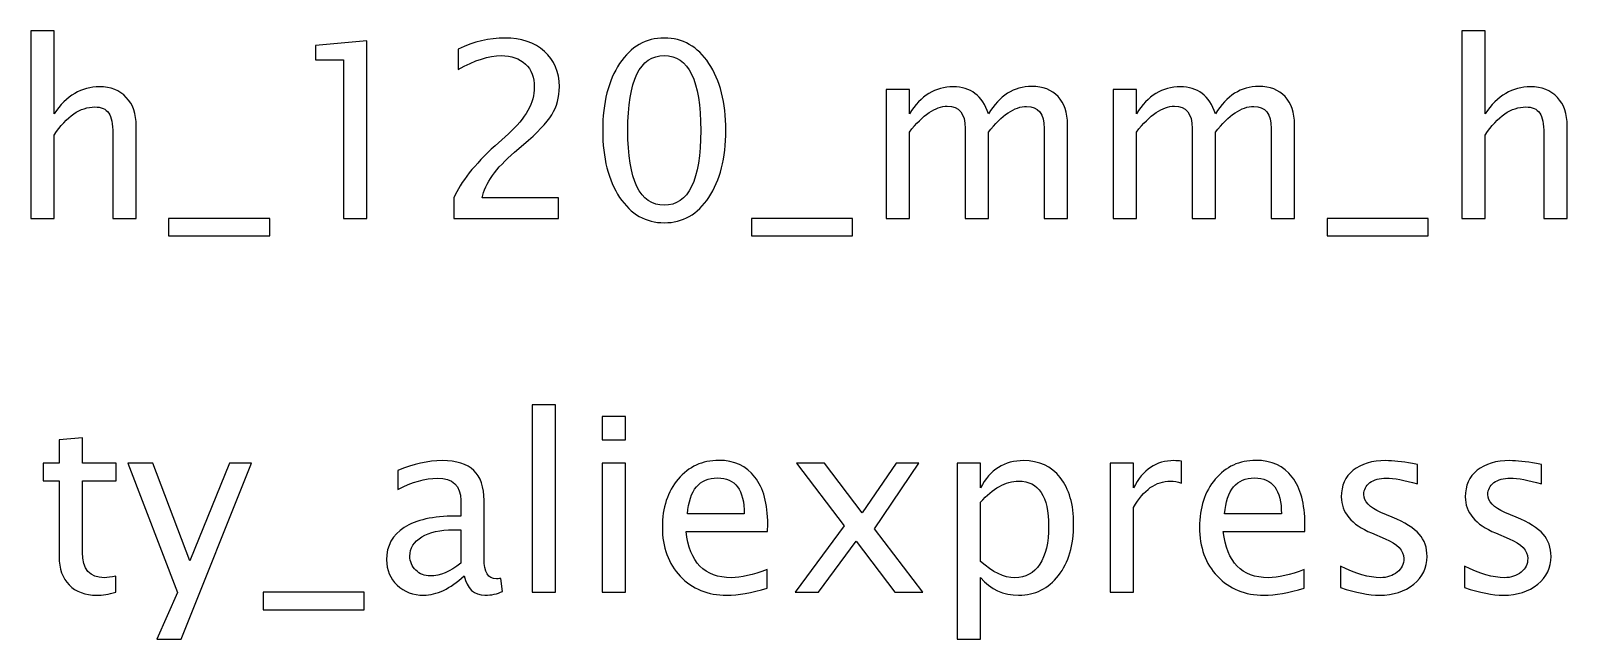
# Model space of a CAD drawing. Header units: centimetres. Extents: x -12.3 to 12.2, y -6 to 13.8.
# Drawn here: x 1.14 to 6.49, y 11.71 to 13.82 of the extents above; entities that cross this region are included whole.
import ezdxf

# ---------------------------------------------------------------- set-up
doc = ezdxf.new("R2010")
doc.units = ezdxf.units.CM
doc.header["$MEASUREMENT"] = 0
doc.layers.add('Layer 1', color=7, linetype='Continuous')

msp = doc.modelspace()

# ---------------------------------------------------------------- linework, layer by layer
at = {"layer": 'Layer 1'}
for points, knots in [([(1.13849, 13.17044), (1.13849, 13.17044), (1.13849, 13.82322), (1.13849, 13.82322), (1.13849, 13.82322), (1.13849, 13.82322), (1.21977, 13.82322), (1.21977, 13.82322), (1.21977, 13.82322), (1.21977, 13.82322), (1.21977, 13.53437), (1.21977, 13.53437), (1.21977, 13.53437), (1.26281, 13.59716), (1.31559, 13.62849), (1.37796, 13.62849), (1.37796, 13.62849), (1.41719, 13.62849), (1.44837, 13.61621), (1.47137, 13.59152), (1.47137, 13.59152), (1.49437, 13.56696), (1.50595, 13.5338), (1.50595, 13.49232), (1.50595, 13.49232), (1.50595, 13.49232), (1.50595, 13.17044), (1.50595, 13.17044), (1.50595, 13.17044), (1.50595, 13.17044), (1.42466, 13.17044), (1.42466, 13.17044), (1.42466, 13.17044), (1.42466, 13.17044), (1.42466, 13.46579), (1.42466, 13.46579), (1.42466, 13.46579), (1.42466, 13.49909), (1.41973, 13.5228), (1.40999, 13.53691), (1.40999, 13.53691), (1.40011, 13.55116), (1.38388, 13.55821), (1.36116, 13.55821), (1.36116, 13.55821), (1.31121, 13.55821), (1.26408, 13.52562), (1.21977, 13.46042), (1.21977, 13.46042), (1.21977, 13.46042), (1.21977, 13.17044), (1.21977, 13.17044), (1.21977, 13.17044), (1.21977, 13.17044), (1.13849, 13.17044), (1.13849, 13.17044)], [0, 0, 0, 0, 0.0666667, 0.0666667, 0.0666667, 0.0666667, 0.1333333, 0.1333333, 0.1333333, 0.1333333, 0.2, 0.2, 0.2, 0.2, 0.2666667, 0.2666667, 0.2666667, 0.2666667, 0.3333333, 0.3333333, 0.3333333, 0.3333333, 0.4, 0.4, 0.4, 0.4, 0.4666667, 0.4666667, 0.4666667, 0.4666667, 0.5333333, 0.5333333, 0.5333333, 0.5333333, 0.6, 0.6, 0.6, 0.6, 0.6666667, 0.6666667, 0.6666667, 0.6666667, 0.7333333, 0.7333333, 0.7333333, 0.7333333, 0.8, 0.8, 0.8, 0.8, 0.8666667, 0.8666667, 0.8666667, 0.8666667, 1, 1, 1, 1]), ([(6.12117, 13.17044), (6.12117, 13.17044), (6.12117, 13.82322), (6.12117, 13.82322), (6.12117, 13.82322), (6.12117, 13.82322), (6.20245, 13.82322), (6.20245, 13.82322), (6.20245, 13.82322), (6.20245, 13.82322), (6.20245, 13.53437), (6.20245, 13.53437), (6.20245, 13.53437), (6.24549, 13.59716), (6.29827, 13.62849), (6.36064, 13.62849), (6.36064, 13.62849), (6.39987, 13.62849), (6.43105, 13.61621), (6.45405, 13.59152), (6.45405, 13.59152), (6.47705, 13.56696), (6.48863, 13.5338), (6.48863, 13.49232), (6.48863, 13.49232), (6.48863, 13.49232), (6.48863, 13.17044), (6.48863, 13.17044), (6.48863, 13.17044), (6.48863, 13.17044), (6.40734, 13.17044), (6.40734, 13.17044), (6.40734, 13.17044), (6.40734, 13.17044), (6.40734, 13.46579), (6.40734, 13.46579), (6.40734, 13.46579), (6.40734, 13.49909), (6.40241, 13.5228), (6.39267, 13.53691), (6.39267, 13.53691), (6.38279, 13.55116), (6.36656, 13.55821), (6.34384, 13.55821), (6.34384, 13.55821), (6.29389, 13.55821), (6.24676, 13.52562), (6.20245, 13.46042), (6.20245, 13.46042), (6.20245, 13.46042), (6.20245, 13.17044), (6.20245, 13.17044), (6.20245, 13.17044), (6.20245, 13.17044), (6.12117, 13.17044), (6.12117, 13.17044)], [0, 0, 0, 0, 0.0666667, 0.0666667, 0.0666667, 0.0666667, 0.1333333, 0.1333333, 0.1333333, 0.1333333, 0.2, 0.2, 0.2, 0.2, 0.2666667, 0.2666667, 0.2666667, 0.2666667, 0.3333333, 0.3333333, 0.3333333, 0.3333333, 0.4, 0.4, 0.4, 0.4, 0.4666667, 0.4666667, 0.4666667, 0.4666667, 0.5333333, 0.5333333, 0.5333333, 0.5333333, 0.6, 0.6, 0.6, 0.6, 0.6666667, 0.6666667, 0.6666667, 0.6666667, 0.7333333, 0.7333333, 0.7333333, 0.7333333, 0.8, 0.8, 0.8, 0.8, 0.8666667, 0.8666667, 0.8666667, 0.8666667, 1, 1, 1, 1]), ([(2.22788, 13.17044), (2.22788, 13.17044), (2.22788, 13.72162), (2.22788, 13.72162), (2.22788, 13.72162), (2.22788, 13.72162), (2.13051, 13.72162), (2.13051, 13.72162), (2.13051, 13.72162), (2.13051, 13.72162), (2.13051, 13.77242), (2.13051, 13.77242), (2.13051, 13.77242), (2.13051, 13.77242), (2.30916, 13.78766), (2.30916, 13.78766), (2.30916, 13.78766), (2.30916, 13.78766), (2.30916, 13.17044), (2.30916, 13.17044), (2.30916, 13.17044), (2.30916, 13.17044), (2.22788, 13.17044), (2.22788, 13.17044)], [0, 0, 0, 0, 0.1428571, 0.1428571, 0.1428571, 0.1428571, 0.2857143, 0.2857143, 0.2857143, 0.2857143, 0.4285714, 0.4285714, 0.4285714, 0.4285714, 0.5714286, 0.5714286, 0.5714286, 0.5714286, 0.7142857, 0.7142857, 0.7142857, 0.7142857, 1, 1, 1, 1]), ([(2.6117, 13.17044), (2.6117, 13.17044), (2.6117, 13.24156), (2.6117, 13.24156), (2.6117, 13.24156), (2.63541, 13.29702), (2.68325, 13.35755), (2.75536, 13.42289), (2.75536, 13.42289), (2.75536, 13.42289), (2.80192, 13.46466), (2.80192, 13.46466), (2.80192, 13.46466), (2.86189, 13.51913), (2.89195, 13.57303), (2.89195, 13.62665), (2.89195, 13.62665), (2.89195, 13.66094), (2.88165, 13.68776), (2.86119, 13.70737), (2.86119, 13.70737), (2.84073, 13.72698), (2.81236, 13.73686), (2.77638, 13.73686), (2.77638, 13.73686), (2.73433, 13.73686), (2.68452, 13.72078), (2.62694, 13.6886), (2.62694, 13.6886), (2.62694, 13.6886), (2.62694, 13.75972), (2.62694, 13.75972), (2.62694, 13.75972), (2.68127, 13.78512), (2.73532, 13.79782), (2.78922, 13.79782), (2.78922, 13.79782), (2.84651, 13.79782), (2.89252, 13.78244), (2.92723, 13.75154), (2.92723, 13.75154), (2.9618, 13.72063), (2.97916, 13.67971), (2.97916, 13.62863), (2.97916, 13.62863), (2.97916, 13.59194), (2.97041, 13.55934), (2.95291, 13.53098), (2.95291, 13.53098), (2.93527, 13.50248), (2.90268, 13.46804), (2.85484, 13.4274), (2.85484, 13.4274), (2.85484, 13.4274), (2.82337, 13.40059), (2.82337, 13.40059), (2.82337, 13.40059), (2.7579, 13.34514), (2.72008, 13.29208), (2.70992, 13.24156), (2.70992, 13.24156), (2.70992, 13.24156), (2.97662, 13.24156), (2.97662, 13.24156), (2.97662, 13.24156), (2.97662, 13.24156), (2.97662, 13.17044), (2.97662, 13.17044), (2.97662, 13.17044), (2.97662, 13.17044), (2.6117, 13.17044), (2.6117, 13.17044)], [0, 0, 0, 0, 0.0526316, 0.0526316, 0.0526316, 0.0526316, 0.1052632, 0.1052632, 0.1052632, 0.1052632, 0.1578947, 0.1578947, 0.1578947, 0.1578947, 0.2105263, 0.2105263, 0.2105263, 0.2105263, 0.2631579, 0.2631579, 0.2631579, 0.2631579, 0.3157895, 0.3157895, 0.3157895, 0.3157895, 0.3684211, 0.3684211, 0.3684211, 0.3684211, 0.4210526, 0.4210526, 0.4210526, 0.4210526, 0.4736842, 0.4736842, 0.4736842, 0.4736842, 0.5263158, 0.5263158, 0.5263158, 0.5263158, 0.5789474, 0.5789474, 0.5789474, 0.5789474, 0.6315789, 0.6315789, 0.6315789, 0.6315789, 0.6842105, 0.6842105, 0.6842105, 0.6842105, 0.7368421, 0.7368421, 0.7368421, 0.7368421, 0.7894737, 0.7894737, 0.7894737, 0.7894737, 0.8421053, 0.8421053, 0.8421053, 0.8421053, 0.8947368, 0.8947368, 0.8947368, 0.8947368, 1, 1, 1, 1]), ([(3.34436, 13.1552), (3.28015, 13.1552), (3.22836, 13.18469), (3.18913, 13.24354), (3.18913, 13.24354), (3.14976, 13.30238), (3.13015, 13.37999), (3.13015, 13.47651), (3.13015, 13.47651), (3.13015, 13.57303), (3.14976, 13.65064), (3.18913, 13.70949), (3.18913, 13.70949), (3.22836, 13.76833), (3.28015, 13.79782), (3.34436, 13.79782), (3.34436, 13.79782), (3.40885, 13.79782), (3.46063, 13.76847), (3.49986, 13.70977), (3.49986, 13.70977), (3.53895, 13.65107), (3.55857, 13.57331), (3.55857, 13.47651), (3.55857, 13.47651), (3.55857, 13.37999), (3.53895, 13.30238), (3.49986, 13.24354), (3.49986, 13.24354), (3.46063, 13.18469), (3.40885, 13.1552), (3.34436, 13.1552)], [0, 0, 0, 0, 0.1111111, 0.1111111, 0.1111111, 0.1111111, 0.2222222, 0.2222222, 0.2222222, 0.2222222, 0.3333333, 0.3333333, 0.3333333, 0.3333333, 0.4444444, 0.4444444, 0.4444444, 0.4444444, 0.5555556, 0.5555556, 0.5555556, 0.5555556, 0.6666667, 0.6666667, 0.6666667, 0.6666667, 0.7777778, 0.7777778, 0.7777778, 0.7777778, 1, 1, 1, 1]), ([(3.34422, 13.21616), (3.42902, 13.21616), (3.47136, 13.30294), (3.47136, 13.47651), (3.47136, 13.47651), (3.47136, 13.65008), (3.42902, 13.73686), (3.34422, 13.73686), (3.34422, 13.73686), (3.25969, 13.73686), (3.21736, 13.65008), (3.21736, 13.47651), (3.21736, 13.47651), (3.21736, 13.30294), (3.25969, 13.21616), (3.34422, 13.21616)], [0, 0, 0, 0, 0.2, 0.2, 0.2, 0.2, 0.4, 0.4, 0.4, 0.4, 0.6, 0.6, 0.6, 0.6, 1, 1, 1, 1]), ([(4.11681, 13.17044), (4.11681, 13.17044), (4.11681, 13.61918), (4.11681, 13.61918), (4.11681, 13.61918), (4.11681, 13.61918), (4.19809, 13.61918), (4.19809, 13.61918), (4.19809, 13.61918), (4.19809, 13.61918), (4.19809, 13.53437), (4.19809, 13.53437), (4.19809, 13.53437), (4.23774, 13.59716), (4.28854, 13.62849), (4.35077, 13.62849), (4.35077, 13.62849), (4.41075, 13.62849), (4.45153, 13.59716), (4.47326, 13.53437), (4.47326, 13.53437), (4.51178, 13.59773), (4.56202, 13.62934), (4.62368, 13.62934), (4.62368, 13.62934), (4.66305, 13.62934), (4.69367, 13.61776), (4.71555, 13.59448), (4.71555, 13.59448), (4.73742, 13.5712), (4.74843, 13.5386), (4.74843, 13.49669), (4.74843, 13.49669), (4.74843, 13.49669), (4.74843, 13.17044), (4.74843, 13.17044), (4.74843, 13.17044), (4.74843, 13.17044), (4.66715, 13.17044), (4.66715, 13.17044), (4.66715, 13.17044), (4.66715, 13.17044), (4.66715, 13.48328), (4.66715, 13.48328), (4.66715, 13.48328), (4.66715, 13.53437), (4.64683, 13.55991), (4.60619, 13.55991), (4.60619, 13.55991), (4.56399, 13.55991), (4.51968, 13.53013), (4.47326, 13.47044), (4.47326, 13.47044), (4.47326, 13.47044), (4.47326, 13.17044), (4.47326, 13.17044), (4.47326, 13.17044), (4.47326, 13.17044), (4.39198, 13.17044), (4.39198, 13.17044), (4.39198, 13.17044), (4.39198, 13.17044), (4.39198, 13.48357), (4.39198, 13.48357), (4.39198, 13.48357), (4.39198, 13.53507), (4.37138, 13.56075), (4.33003, 13.56075), (4.33003, 13.56075), (4.28897, 13.56075), (4.24494, 13.53084), (4.19809, 13.47087), (4.19809, 13.47087), (4.19809, 13.47087), (4.19809, 13.17044), (4.19809, 13.17044), (4.19809, 13.17044), (4.19809, 13.17044), (4.11681, 13.17044), (4.11681, 13.17044)], [0, 0, 0, 0, 0.047619, 0.047619, 0.047619, 0.047619, 0.0952381, 0.0952381, 0.0952381, 0.0952381, 0.1428571, 0.1428571, 0.1428571, 0.1428571, 0.1904762, 0.1904762, 0.1904762, 0.1904762, 0.2380952, 0.2380952, 0.2380952, 0.2380952, 0.2857143, 0.2857143, 0.2857143, 0.2857143, 0.3333333, 0.3333333, 0.3333333, 0.3333333, 0.3809524, 0.3809524, 0.3809524, 0.3809524, 0.4285714, 0.4285714, 0.4285714, 0.4285714, 0.4761905, 0.4761905, 0.4761905, 0.4761905, 0.5238095, 0.5238095, 0.5238095, 0.5238095, 0.5714286, 0.5714286, 0.5714286, 0.5714286, 0.6190476, 0.6190476, 0.6190476, 0.6190476, 0.6666667, 0.6666667, 0.6666667, 0.6666667, 0.7142857, 0.7142857, 0.7142857, 0.7142857, 0.7619048, 0.7619048, 0.7619048, 0.7619048, 0.8095238, 0.8095238, 0.8095238, 0.8095238, 0.8571429, 0.8571429, 0.8571429, 0.8571429, 0.9047619, 0.9047619, 0.9047619, 0.9047619, 1, 1, 1, 1]), ([(4.90732, 13.17044), (4.90732, 13.17044), (4.90732, 13.61918), (4.90732, 13.61918), (4.90732, 13.61918), (4.90732, 13.61918), (4.9886, 13.61918), (4.9886, 13.61918), (4.9886, 13.61918), (4.9886, 13.61918), (4.9886, 13.53437), (4.9886, 13.53437), (4.9886, 13.53437), (5.02825, 13.59716), (5.07905, 13.62849), (5.14128, 13.62849), (5.14128, 13.62849), (5.20126, 13.62849), (5.24204, 13.59716), (5.26377, 13.53437), (5.26377, 13.53437), (5.30229, 13.59773), (5.35253, 13.62934), (5.41419, 13.62934), (5.41419, 13.62934), (5.45356, 13.62934), (5.48418, 13.61776), (5.50606, 13.59448), (5.50606, 13.59448), (5.52793, 13.5712), (5.53894, 13.5386), (5.53894, 13.49669), (5.53894, 13.49669), (5.53894, 13.49669), (5.53894, 13.17044), (5.53894, 13.17044), (5.53894, 13.17044), (5.53894, 13.17044), (5.45766, 13.17044), (5.45766, 13.17044), (5.45766, 13.17044), (5.45766, 13.17044), (5.45766, 13.48328), (5.45766, 13.48328), (5.45766, 13.48328), (5.45766, 13.53437), (5.43734, 13.55991), (5.3967, 13.55991), (5.3967, 13.55991), (5.3545, 13.55991), (5.31019, 13.53013), (5.26377, 13.47044), (5.26377, 13.47044), (5.26377, 13.47044), (5.26377, 13.17044), (5.26377, 13.17044), (5.26377, 13.17044), (5.26377, 13.17044), (5.18249, 13.17044), (5.18249, 13.17044), (5.18249, 13.17044), (5.18249, 13.17044), (5.18249, 13.48357), (5.18249, 13.48357), (5.18249, 13.48357), (5.18249, 13.53507), (5.16189, 13.56075), (5.12054, 13.56075), (5.12054, 13.56075), (5.07948, 13.56075), (5.03545, 13.53084), (4.9886, 13.47087), (4.9886, 13.47087), (4.9886, 13.47087), (4.9886, 13.17044), (4.9886, 13.17044), (4.9886, 13.17044), (4.9886, 13.17044), (4.90732, 13.17044), (4.90732, 13.17044)], [0, 0, 0, 0, 0.047619, 0.047619, 0.047619, 0.047619, 0.0952381, 0.0952381, 0.0952381, 0.0952381, 0.1428571, 0.1428571, 0.1428571, 0.1428571, 0.1904762, 0.1904762, 0.1904762, 0.1904762, 0.2380952, 0.2380952, 0.2380952, 0.2380952, 0.2857143, 0.2857143, 0.2857143, 0.2857143, 0.3333333, 0.3333333, 0.3333333, 0.3333333, 0.3809524, 0.3809524, 0.3809524, 0.3809524, 0.4285714, 0.4285714, 0.4285714, 0.4285714, 0.4761905, 0.4761905, 0.4761905, 0.4761905, 0.5238095, 0.5238095, 0.5238095, 0.5238095, 0.5714286, 0.5714286, 0.5714286, 0.5714286, 0.6190476, 0.6190476, 0.6190476, 0.6190476, 0.6666667, 0.6666667, 0.6666667, 0.6666667, 0.7142857, 0.7142857, 0.7142857, 0.7142857, 0.7619048, 0.7619048, 0.7619048, 0.7619048, 0.8095238, 0.8095238, 0.8095238, 0.8095238, 0.8571429, 0.8571429, 0.8571429, 0.8571429, 0.9047619, 0.9047619, 0.9047619, 0.9047619, 1, 1, 1, 1]), ([(1.61827, 13.10948), (1.61827, 13.10948), (1.61827, 13.17044), (1.61827, 13.17044), (1.61827, 13.17044), (1.61827, 13.17044), (1.97048, 13.17044), (1.97048, 13.17044), (1.97048, 13.17044), (1.97048, 13.17044), (1.97048, 13.10948), (1.97048, 13.10948), (1.97048, 13.10948), (1.97048, 13.10948), (1.61827, 13.10948), (1.61827, 13.10948)], [0, 0, 0, 0, 0.2, 0.2, 0.2, 0.2, 0.4, 0.4, 0.4, 0.4, 0.6, 0.6, 0.6, 0.6, 1, 1, 1, 1]), ([(3.64775, 13.10948), (3.64775, 13.10948), (3.64775, 13.17044), (3.64775, 13.17044), (3.64775, 13.17044), (3.64775, 13.17044), (3.99996, 13.17044), (3.99996, 13.17044), (3.99996, 13.17044), (3.99996, 13.17044), (3.99996, 13.10948), (3.99996, 13.10948), (3.99996, 13.10948), (3.99996, 13.10948), (3.64775, 13.10948), (3.64775, 13.10948)], [0, 0, 0, 0, 0.2, 0.2, 0.2, 0.2, 0.4, 0.4, 0.4, 0.4, 0.6, 0.6, 0.6, 0.6, 1, 1, 1, 1]), ([(5.65211, 13.10948), (5.65211, 13.10948), (5.65211, 13.17044), (5.65211, 13.17044), (5.65211, 13.17044), (5.65211, 13.17044), (6.00432, 13.17044), (6.00432, 13.17044), (6.00432, 13.17044), (6.00432, 13.17044), (6.00432, 13.10948), (6.00432, 13.10948), (6.00432, 13.10948), (6.00432, 13.10948), (5.65211, 13.10948), (5.65211, 13.10948)], [0, 0, 0, 0, 0.2, 0.2, 0.2, 0.2, 0.4, 0.4, 0.4, 0.4, 0.6, 0.6, 0.6, 0.6, 1, 1, 1, 1]), ([(2.8839, 11.8694), (2.8839, 11.8694), (2.8839, 12.52218), (2.8839, 12.52218), (2.8839, 12.52218), (2.8839, 12.52218), (2.96518, 12.52218), (2.96518, 12.52218), (2.96518, 12.52218), (2.96518, 12.52218), (2.96518, 11.8694), (2.96518, 11.8694), (2.96518, 11.8694), (2.96518, 11.8694), (2.8839, 11.8694), (2.8839, 11.8694)], [0, 0, 0, 0, 0.2, 0.2, 0.2, 0.2, 0.4, 0.4, 0.4, 0.4, 0.6, 0.6, 0.6, 0.6, 1, 1, 1, 1]), ([(3.12859, 12.40026), (3.12859, 12.40026), (3.12859, 12.48154), (3.12859, 12.48154), (3.12859, 12.48154), (3.12859, 12.48154), (3.20987, 12.48154), (3.20987, 12.48154), (3.20987, 12.48154), (3.20987, 12.48154), (3.20987, 12.40026), (3.20987, 12.40026), (3.20987, 12.40026), (3.20987, 12.40026), (3.12859, 12.40026), (3.12859, 12.40026)], [0, 0, 0, 0, 0.2, 0.2, 0.2, 0.2, 0.4, 0.4, 0.4, 0.4, 0.6, 0.6, 0.6, 0.6, 1, 1, 1, 1]), ([(1.43468, 11.86954), (1.40956, 11.86263), (1.38769, 11.85924), (1.36921, 11.85924), (1.36921, 11.85924), (1.32772, 11.85924), (1.2954, 11.87109), (1.27226, 11.8948), (1.27226, 11.8948), (1.24898, 11.91851), (1.23741, 11.95139), (1.23741, 11.99358), (1.23741, 11.99358), (1.23741, 11.99358), (1.23741, 12.25717), (1.23741, 12.25717), (1.23741, 12.25717), (1.23741, 12.25717), (1.18124, 12.25717), (1.18124, 12.25717), (1.18124, 12.25717), (1.18124, 12.25717), (1.18124, 12.31814), (1.18124, 12.31814), (1.18124, 12.31814), (1.18124, 12.31814), (1.23741, 12.31814), (1.23741, 12.31814), (1.23741, 12.31814), (1.23741, 12.31814), (1.23741, 12.39927), (1.23741, 12.39927), (1.23741, 12.39927), (1.23741, 12.39927), (1.31869, 12.40704), (1.31869, 12.40704), (1.31869, 12.40704), (1.31869, 12.40704), (1.31869, 12.31814), (1.31869, 12.31814), (1.31869, 12.31814), (1.31869, 12.31814), (1.43637, 12.31814), (1.43637, 12.31814), (1.43637, 12.31814), (1.43637, 12.31814), (1.43637, 12.25717), (1.43637, 12.25717), (1.43637, 12.25717), (1.43637, 12.25717), (1.31869, 12.25717), (1.31869, 12.25717), (1.31869, 12.25717), (1.31869, 12.25717), (1.31869, 12.00825), (1.31869, 12.00825), (1.31869, 12.00825), (1.31869, 11.94955), (1.34423, 11.9202), (1.39517, 11.9202), (1.39517, 11.9202), (1.40604, 11.9202), (1.41916, 11.92203), (1.43468, 11.92556), (1.43468, 11.92556), (1.43468, 11.92556), (1.43468, 11.86954), (1.43468, 11.86954)], [0, 0, 0, 0, 0.0555556, 0.0555556, 0.0555556, 0.0555556, 0.1111111, 0.1111111, 0.1111111, 0.1111111, 0.1666667, 0.1666667, 0.1666667, 0.1666667, 0.2222222, 0.2222222, 0.2222222, 0.2222222, 0.2777778, 0.2777778, 0.2777778, 0.2777778, 0.3333333, 0.3333333, 0.3333333, 0.3333333, 0.3888889, 0.3888889, 0.3888889, 0.3888889, 0.4444444, 0.4444444, 0.4444444, 0.4444444, 0.5, 0.5, 0.5, 0.5, 0.5555556, 0.5555556, 0.5555556, 0.5555556, 0.6111111, 0.6111111, 0.6111111, 0.6111111, 0.6666667, 0.6666667, 0.6666667, 0.6666667, 0.7222222, 0.7222222, 0.7222222, 0.7222222, 0.7777778, 0.7777778, 0.7777778, 0.7777778, 0.8333333, 0.8333333, 0.8333333, 0.8333333, 0.8888889, 0.8888889, 0.8888889, 0.8888889, 1, 1, 1, 1]), ([(1.5772, 11.70599), (1.5772, 11.70599), (1.65001, 11.86884), (1.65001, 11.86884), (1.65001, 11.86884), (1.65001, 11.86884), (1.47616, 12.31814), (1.47616, 12.31814), (1.47616, 12.31814), (1.47616, 12.31814), (1.56337, 12.31814), (1.56337, 12.31814), (1.56337, 12.31814), (1.56337, 12.31814), (1.69263, 11.97834), (1.69263, 11.97834), (1.69263, 11.97834), (1.69263, 11.97834), (1.83049, 12.31814), (1.83049, 12.31814), (1.83049, 12.31814), (1.83049, 12.31814), (1.90712, 12.31814), (1.90712, 12.31814), (1.90712, 12.31814), (1.90712, 12.31814), (1.66187, 11.70599), (1.66187, 11.70599), (1.66187, 11.70599), (1.66187, 11.70599), (1.5772, 11.70599), (1.5772, 11.70599)], [0, 0, 0, 0, 0.1111111, 0.1111111, 0.1111111, 0.1111111, 0.2222222, 0.2222222, 0.2222222, 0.2222222, 0.3333333, 0.3333333, 0.3333333, 0.3333333, 0.4444444, 0.4444444, 0.4444444, 0.4444444, 0.5555556, 0.5555556, 0.5555556, 0.5555556, 0.6666667, 0.6666667, 0.6666667, 0.6666667, 0.7777778, 0.7777778, 0.7777778, 0.7777778, 1, 1, 1, 1]), ([(2.64768, 11.92655), (2.59886, 11.88168), (2.55187, 11.85924), (2.50671, 11.85924), (2.50671, 11.85924), (2.4696, 11.85924), (2.4387, 11.87081), (2.41428, 11.89409), (2.41428, 11.89409), (2.38973, 11.91738), (2.37745, 11.94673), (2.37745, 11.98215), (2.37745, 11.98215), (2.37745, 12.03111), (2.39806, 12.06879), (2.43926, 12.09504), (2.43926, 12.09504), (2.48047, 12.12128), (2.53959, 12.13441), (2.61664, 12.13441), (2.61664, 12.13441), (2.61664, 12.13441), (2.63569, 12.13441), (2.63569, 12.13441), (2.63569, 12.13441), (2.63569, 12.13441), (2.63569, 12.18845), (2.63569, 12.18845), (2.63569, 12.18845), (2.63569, 12.24052), (2.60859, 12.26649), (2.55427, 12.26649), (2.55427, 12.26649), (2.51222, 12.26649), (2.46621, 12.25322), (2.4164, 12.22669), (2.4164, 12.22669), (2.4164, 12.22669), (2.4164, 12.29358), (2.4164, 12.29358), (2.4164, 12.29358), (2.47115, 12.31616), (2.5228, 12.32745), (2.5712, 12.32745), (2.5712, 12.32745), (2.62101, 12.32745), (2.65784, 12.31616), (2.68141, 12.29344), (2.68141, 12.29344), (2.70511, 12.27072), (2.71697, 12.23573), (2.71697, 12.18845), (2.71697, 12.18845), (2.71697, 12.18845), (2.71697, 11.98568), (2.71697, 11.98568), (2.71697, 11.98568), (2.71697, 11.93925), (2.73122, 11.91597), (2.75987, 11.91597), (2.75987, 11.91597), (2.76339, 11.91597), (2.76862, 11.91653), (2.77553, 11.91766), (2.77553, 11.91766), (2.77553, 11.91766), (2.78132, 11.8725), (2.78132, 11.8725), (2.78132, 11.8725), (2.76283, 11.86361), (2.74251, 11.85924), (2.72021, 11.85924), (2.72021, 11.85924), (2.68225, 11.85924), (2.65812, 11.88168), (2.64768, 11.92655)], [0, 0, 0, 0, 0.05, 0.05, 0.05, 0.05, 0.1, 0.1, 0.1, 0.1, 0.15, 0.15, 0.15, 0.15, 0.2, 0.2, 0.2, 0.2, 0.25, 0.25, 0.25, 0.25, 0.3, 0.3, 0.3, 0.3, 0.35, 0.35, 0.35, 0.35, 0.4, 0.4, 0.4, 0.4, 0.45, 0.45, 0.45, 0.45, 0.5, 0.5, 0.5, 0.5, 0.55, 0.55, 0.55, 0.55, 0.6, 0.6, 0.6, 0.6, 0.65, 0.65, 0.65, 0.65, 0.7, 0.7, 0.7, 0.7, 0.75, 0.75, 0.75, 0.75, 0.8, 0.8, 0.8, 0.8, 0.85, 0.85, 0.85, 0.85, 0.9, 0.9, 0.9, 0.9, 1, 1, 1, 1]), ([(3.12859, 11.8694), (3.12859, 11.8694), (3.12859, 12.31814), (3.12859, 12.31814), (3.12859, 12.31814), (3.12859, 12.31814), (3.20987, 12.31814), (3.20987, 12.31814), (3.20987, 12.31814), (3.20987, 12.31814), (3.20987, 11.8694), (3.20987, 11.8694), (3.20987, 11.8694), (3.20987, 11.8694), (3.12859, 11.8694), (3.12859, 11.8694)], [0, 0, 0, 0, 0.2, 0.2, 0.2, 0.2, 0.4, 0.4, 0.4, 0.4, 0.6, 0.6, 0.6, 0.6, 1, 1, 1, 1]), ([(3.70263, 11.88379), (3.64802, 11.86742), (3.60132, 11.85924), (3.56237, 11.85924), (3.56237, 11.85924), (3.49591, 11.85924), (3.44186, 11.88125), (3.40023, 11.92514), (3.40023, 11.92514), (3.3586, 11.96902), (3.33772, 12.02589), (3.33772, 12.09588), (3.33772, 12.09588), (3.33772, 12.16376), (3.35606, 12.2195), (3.39289, 12.2631), (3.39289, 12.2631), (3.42972, 12.30656), (3.47686, 12.3283), (3.53429, 12.3283), (3.53429, 12.3283), (3.58862, 12.3283), (3.63067, 12.30896), (3.6603, 12.2703), (3.6603, 12.2703), (3.68993, 12.23163), (3.70475, 12.17688), (3.70475, 12.1059), (3.70475, 12.1059), (3.70475, 12.1059), (3.70433, 12.08107), (3.70433, 12.08107), (3.70433, 12.08107), (3.70433, 12.08107), (3.42069, 12.08107), (3.42069, 12.08107), (3.42069, 12.08107), (3.43255, 11.97382), (3.4849, 11.9202), (3.57761, 11.9202), (3.57761, 11.9202), (3.61162, 11.9202), (3.65325, 11.9298), (3.70263, 11.94899), (3.70263, 11.94899), (3.70263, 11.94899), (3.70263, 11.88379), (3.70263, 11.88379)], [0, 0, 0, 0, 0.0769231, 0.0769231, 0.0769231, 0.0769231, 0.1538462, 0.1538462, 0.1538462, 0.1538462, 0.2307692, 0.2307692, 0.2307692, 0.2307692, 0.3076923, 0.3076923, 0.3076923, 0.3076923, 0.3846154, 0.3846154, 0.3846154, 0.3846154, 0.4615385, 0.4615385, 0.4615385, 0.4615385, 0.5384615, 0.5384615, 0.5384615, 0.5384615, 0.6153846, 0.6153846, 0.6153846, 0.6153846, 0.6923077, 0.6923077, 0.6923077, 0.6923077, 0.7692308, 0.7692308, 0.7692308, 0.7692308, 0.8461538, 0.8461538, 0.8461538, 0.8461538, 1, 1, 1, 1]), ([(3.80015, 11.8694), (3.80015, 11.8694), (3.97103, 12.10096), (3.97103, 12.10096), (3.97103, 12.10096), (3.97103, 12.10096), (3.80523, 12.31814), (3.80523, 12.31814), (3.80523, 12.31814), (3.80523, 12.31814), (3.90217, 12.31814), (3.90217, 12.31814), (3.90217, 12.31814), (3.90217, 12.31814), (4.03312, 12.14527), (4.03312, 12.14527), (4.03312, 12.14527), (4.03312, 12.14527), (4.15166, 12.31814), (4.15166, 12.31814), (4.15166, 12.31814), (4.15166, 12.31814), (4.2311, 12.31814), (4.2311, 12.31814), (4.2311, 12.31814), (4.2311, 12.31814), (4.07588, 12.09052), (4.07588, 12.09052), (4.07588, 12.09052), (4.07588, 12.09052), (4.24465, 11.8694), (4.24465, 11.8694), (4.24465, 11.8694), (4.24465, 11.8694), (4.1477, 11.8694), (4.1477, 11.8694), (4.1477, 11.8694), (4.1477, 11.8694), (4.01252, 12.0472), (4.01252, 12.0472), (4.01252, 12.0472), (4.01252, 12.0472), (3.88171, 11.8694), (3.88171, 11.8694), (3.88171, 11.8694), (3.88171, 11.8694), (3.80015, 11.8694), (3.80015, 11.8694)], [0, 0, 0, 0, 0.0769231, 0.0769231, 0.0769231, 0.0769231, 0.1538462, 0.1538462, 0.1538462, 0.1538462, 0.2307692, 0.2307692, 0.2307692, 0.2307692, 0.3076923, 0.3076923, 0.3076923, 0.3076923, 0.3846154, 0.3846154, 0.3846154, 0.3846154, 0.4615385, 0.4615385, 0.4615385, 0.4615385, 0.5384615, 0.5384615, 0.5384615, 0.5384615, 0.6153846, 0.6153846, 0.6153846, 0.6153846, 0.6923077, 0.6923077, 0.6923077, 0.6923077, 0.7692308, 0.7692308, 0.7692308, 0.7692308, 0.8461538, 0.8461538, 0.8461538, 0.8461538, 1, 1, 1, 1]), ([(4.36431, 11.70599), (4.36431, 11.70599), (4.36431, 12.31814), (4.36431, 12.31814), (4.36431, 12.31814), (4.36431, 12.31814), (4.44559, 12.31814), (4.44559, 12.31814), (4.44559, 12.31814), (4.44559, 12.31814), (4.44559, 12.23333), (4.44559, 12.23333), (4.44559, 12.23333), (4.47889, 12.29612), (4.52899, 12.32745), (4.59573, 12.32745), (4.59573, 12.32745), (4.64978, 12.32745), (4.69225, 12.30783), (4.7233, 12.26846), (4.7233, 12.26846), (4.75434, 12.22909), (4.76987, 12.17533), (4.76987, 12.10717), (4.76987, 12.10717), (4.76987, 12.03295), (4.75223, 11.97298), (4.71709, 11.92754), (4.71709, 11.92754), (4.68195, 11.88196), (4.63567, 11.85924), (4.57838, 11.85924), (4.57838, 11.85924), (4.52518, 11.85924), (4.48087, 11.87956), (4.44559, 11.92034), (4.44559, 11.92034), (4.44559, 11.92034), (4.44559, 11.70599), (4.44559, 11.70599), (4.44559, 11.70599), (4.44559, 11.70599), (4.36431, 11.70599), (4.36431, 11.70599)], [0, 0, 0, 0, 0.0833333, 0.0833333, 0.0833333, 0.0833333, 0.1666667, 0.1666667, 0.1666667, 0.1666667, 0.25, 0.25, 0.25, 0.25, 0.3333333, 0.3333333, 0.3333333, 0.3333333, 0.4166667, 0.4166667, 0.4166667, 0.4166667, 0.5, 0.5, 0.5, 0.5, 0.5833333, 0.5833333, 0.5833333, 0.5833333, 0.6666667, 0.6666667, 0.6666667, 0.6666667, 0.75, 0.75, 0.75, 0.75, 0.8333333, 0.8333333, 0.8333333, 0.8333333, 1, 1, 1, 1]), ([(4.89715, 11.8694), (4.89715, 11.8694), (4.89715, 12.31814), (4.89715, 12.31814), (4.89715, 12.31814), (4.89715, 12.31814), (4.97843, 12.31814), (4.97843, 12.31814), (4.97843, 12.31814), (4.97843, 12.31814), (4.97843, 12.23333), (4.97843, 12.23333), (4.97843, 12.23333), (5.01075, 12.29612), (5.05759, 12.32745), (5.11912, 12.32745), (5.11912, 12.32745), (5.12744, 12.32745), (5.13619, 12.32674), (5.14522, 12.32533), (5.14522, 12.32533), (5.14522, 12.32533), (5.14522, 12.24927), (5.14522, 12.24927), (5.14522, 12.24927), (5.13111, 12.25393), (5.1187, 12.25633), (5.10797, 12.25633), (5.10797, 12.25633), (5.05632, 12.25633), (5.01314, 12.22585), (4.97843, 12.16475), (4.97843, 12.16475), (4.97843, 12.16475), (4.97843, 11.8694), (4.97843, 11.8694), (4.97843, 11.8694), (4.97843, 11.8694), (4.89715, 11.8694), (4.89715, 11.8694)], [0, 0, 0, 0, 0.0909091, 0.0909091, 0.0909091, 0.0909091, 0.1818182, 0.1818182, 0.1818182, 0.1818182, 0.2727273, 0.2727273, 0.2727273, 0.2727273, 0.3636364, 0.3636364, 0.3636364, 0.3636364, 0.4545455, 0.4545455, 0.4545455, 0.4545455, 0.5454545, 0.5454545, 0.5454545, 0.5454545, 0.6363636, 0.6363636, 0.6363636, 0.6363636, 0.7272727, 0.7272727, 0.7272727, 0.7272727, 0.8181818, 0.8181818, 0.8181818, 0.8181818, 1, 1, 1, 1]), ([(5.57293, 11.88379), (5.51832, 11.86742), (5.47162, 11.85924), (5.43267, 11.85924), (5.43267, 11.85924), (5.36621, 11.85924), (5.31216, 11.88125), (5.27053, 11.92514), (5.27053, 11.92514), (5.2289, 11.96902), (5.20802, 12.02589), (5.20802, 12.09588), (5.20802, 12.09588), (5.20802, 12.16376), (5.22636, 12.2195), (5.26319, 12.2631), (5.26319, 12.2631), (5.30002, 12.30656), (5.34716, 12.3283), (5.40459, 12.3283), (5.40459, 12.3283), (5.45892, 12.3283), (5.50097, 12.30896), (5.5306, 12.2703), (5.5306, 12.2703), (5.56023, 12.23163), (5.57505, 12.17688), (5.57505, 12.1059), (5.57505, 12.1059), (5.57505, 12.1059), (5.57463, 12.08107), (5.57463, 12.08107), (5.57463, 12.08107), (5.57463, 12.08107), (5.29099, 12.08107), (5.29099, 12.08107), (5.29099, 12.08107), (5.30285, 11.97382), (5.3552, 11.9202), (5.44791, 11.9202), (5.44791, 11.9202), (5.48192, 11.9202), (5.52355, 11.9298), (5.57293, 11.94899), (5.57293, 11.94899), (5.57293, 11.94899), (5.57293, 11.88379), (5.57293, 11.88379)], [0, 0, 0, 0, 0.0769231, 0.0769231, 0.0769231, 0.0769231, 0.1538462, 0.1538462, 0.1538462, 0.1538462, 0.2307692, 0.2307692, 0.2307692, 0.2307692, 0.3076923, 0.3076923, 0.3076923, 0.3076923, 0.3846154, 0.3846154, 0.3846154, 0.3846154, 0.4615385, 0.4615385, 0.4615385, 0.4615385, 0.5384615, 0.5384615, 0.5384615, 0.5384615, 0.6153846, 0.6153846, 0.6153846, 0.6153846, 0.6923077, 0.6923077, 0.6923077, 0.6923077, 0.7692308, 0.7692308, 0.7692308, 0.7692308, 0.8461538, 0.8461538, 0.8461538, 0.8461538, 1, 1, 1, 1]), ([(5.69923, 11.88549), (5.69923, 11.88549), (5.69923, 11.95999), (5.69923, 11.95999), (5.69923, 11.95999), (5.75243, 11.93346), (5.79858, 11.9202), (5.83795, 11.9202), (5.83795, 11.9202), (5.86137, 11.9202), (5.88084, 11.92655), (5.89623, 11.93925), (5.89623, 11.93925), (5.91161, 11.95181), (5.91937, 11.96761), (5.91937, 11.98666), (5.91937, 11.98666), (5.91937, 12.01446), (5.89778, 12.03746), (5.8546, 12.05567), (5.8546, 12.05567), (5.8546, 12.05567), (5.80704, 12.07585), (5.80704, 12.07585), (5.80704, 12.07585), (5.73691, 12.10492), (5.70177, 12.14697), (5.70177, 12.20158), (5.70177, 12.20158), (5.70177, 12.24066), (5.7156, 12.27143), (5.74326, 12.29386), (5.74326, 12.29386), (5.77092, 12.3163), (5.80888, 12.32745), (5.857, 12.32745), (5.857, 12.32745), (5.88197, 12.32745), (5.91302, 12.32406), (5.94985, 12.31715), (5.94985, 12.31715), (5.94985, 12.31715), (5.96678, 12.3139), (5.96678, 12.3139), (5.96678, 12.3139), (5.96678, 12.3139), (5.96678, 12.24617), (5.96678, 12.24617), (5.96678, 12.24617), (5.92148, 12.25971), (5.88536, 12.26649), (5.85841, 12.26649), (5.85841, 12.26649), (5.8347, 12.26649), (5.81593, 12.26127), (5.80168, 12.25097), (5.80168, 12.25097), (5.78757, 12.24066), (5.78051, 12.22684), (5.78051, 12.20948), (5.78051, 12.20948), (5.78051, 12.18507), (5.80027, 12.16432), (5.83992, 12.14753), (5.83992, 12.14753), (5.83992, 12.14753), (5.87901, 12.13102), (5.87901, 12.13102), (5.87901, 12.13102), (5.92332, 12.11239), (5.95465, 12.09264), (5.97299, 12.0719), (5.97299, 12.0719), (5.99148, 12.05115), (6.00065, 12.02519), (6.00065, 11.99414), (6.00065, 11.99414), (6.00065, 11.95477), (5.98513, 11.92246), (5.95394, 11.8972), (5.95394, 11.8972), (5.9229, 11.87194), (5.8831, 11.85924), (5.8347, 11.85924), (5.8347, 11.85924), (5.79745, 11.85924), (5.75243, 11.86799), (5.69923, 11.88549)], [0, 0, 0, 0, 0.0434783, 0.0434783, 0.0434783, 0.0434783, 0.0869565, 0.0869565, 0.0869565, 0.0869565, 0.1304348, 0.1304348, 0.1304348, 0.1304348, 0.173913, 0.173913, 0.173913, 0.173913, 0.2173913, 0.2173913, 0.2173913, 0.2173913, 0.2608696, 0.2608696, 0.2608696, 0.2608696, 0.3043478, 0.3043478, 0.3043478, 0.3043478, 0.3478261, 0.3478261, 0.3478261, 0.3478261, 0.3913043, 0.3913043, 0.3913043, 0.3913043, 0.4347826, 0.4347826, 0.4347826, 0.4347826, 0.4782609, 0.4782609, 0.4782609, 0.4782609, 0.5217391, 0.5217391, 0.5217391, 0.5217391, 0.5652174, 0.5652174, 0.5652174, 0.5652174, 0.6086957, 0.6086957, 0.6086957, 0.6086957, 0.6521739, 0.6521739, 0.6521739, 0.6521739, 0.6956522, 0.6956522, 0.6956522, 0.6956522, 0.7391304, 0.7391304, 0.7391304, 0.7391304, 0.7826087, 0.7826087, 0.7826087, 0.7826087, 0.826087, 0.826087, 0.826087, 0.826087, 0.8695652, 0.8695652, 0.8695652, 0.8695652, 0.9130435, 0.9130435, 0.9130435, 0.9130435, 1, 1, 1, 1]), ([(6.13089, 11.88549), (6.13089, 11.88549), (6.13089, 11.95999), (6.13089, 11.95999), (6.13089, 11.95999), (6.18409, 11.93346), (6.23024, 11.9202), (6.26961, 11.9202), (6.26961, 11.9202), (6.29303, 11.9202), (6.3125, 11.92655), (6.32789, 11.93925), (6.32789, 11.93925), (6.34327, 11.95181), (6.35103, 11.96761), (6.35103, 11.98666), (6.35103, 11.98666), (6.35103, 12.01446), (6.32944, 12.03746), (6.28626, 12.05567), (6.28626, 12.05567), (6.28626, 12.05567), (6.2387, 12.07585), (6.2387, 12.07585), (6.2387, 12.07585), (6.16857, 12.10492), (6.13343, 12.14697), (6.13343, 12.20158), (6.13343, 12.20158), (6.13343, 12.24066), (6.14726, 12.27143), (6.17492, 12.29386), (6.17492, 12.29386), (6.20258, 12.3163), (6.24054, 12.32745), (6.28866, 12.32745), (6.28866, 12.32745), (6.31363, 12.32745), (6.34468, 12.32406), (6.38151, 12.31715), (6.38151, 12.31715), (6.38151, 12.31715), (6.39844, 12.3139), (6.39844, 12.3139), (6.39844, 12.3139), (6.39844, 12.3139), (6.39844, 12.24617), (6.39844, 12.24617), (6.39844, 12.24617), (6.35314, 12.25971), (6.31702, 12.26649), (6.29007, 12.26649), (6.29007, 12.26649), (6.26636, 12.26649), (6.24759, 12.26127), (6.23334, 12.25097), (6.23334, 12.25097), (6.21923, 12.24066), (6.21217, 12.22684), (6.21217, 12.20948), (6.21217, 12.20948), (6.21217, 12.18507), (6.23193, 12.16432), (6.27158, 12.14753), (6.27158, 12.14753), (6.27158, 12.14753), (6.31067, 12.13102), (6.31067, 12.13102), (6.31067, 12.13102), (6.35498, 12.11239), (6.38631, 12.09264), (6.40465, 12.0719), (6.40465, 12.0719), (6.42314, 12.05115), (6.43231, 12.02519), (6.43231, 11.99414), (6.43231, 11.99414), (6.43231, 11.95477), (6.41679, 11.92246), (6.3856, 11.8972), (6.3856, 11.8972), (6.35456, 11.87194), (6.31476, 11.85924), (6.26636, 11.85924), (6.26636, 11.85924), (6.22911, 11.85924), (6.18409, 11.86799), (6.13089, 11.88549)], [0, 0, 0, 0, 0.0434783, 0.0434783, 0.0434783, 0.0434783, 0.0869565, 0.0869565, 0.0869565, 0.0869565, 0.1304348, 0.1304348, 0.1304348, 0.1304348, 0.173913, 0.173913, 0.173913, 0.173913, 0.2173913, 0.2173913, 0.2173913, 0.2173913, 0.2608696, 0.2608696, 0.2608696, 0.2608696, 0.3043478, 0.3043478, 0.3043478, 0.3043478, 0.3478261, 0.3478261, 0.3478261, 0.3478261, 0.3913043, 0.3913043, 0.3913043, 0.3913043, 0.4347826, 0.4347826, 0.4347826, 0.4347826, 0.4782609, 0.4782609, 0.4782609, 0.4782609, 0.5217391, 0.5217391, 0.5217391, 0.5217391, 0.5652174, 0.5652174, 0.5652174, 0.5652174, 0.6086957, 0.6086957, 0.6086957, 0.6086957, 0.6521739, 0.6521739, 0.6521739, 0.6521739, 0.6956522, 0.6956522, 0.6956522, 0.6956522, 0.7391304, 0.7391304, 0.7391304, 0.7391304, 0.7826087, 0.7826087, 0.7826087, 0.7826087, 0.826087, 0.826087, 0.826087, 0.826087, 0.8695652, 0.8695652, 0.8695652, 0.8695652, 0.9130435, 0.9130435, 0.9130435, 0.9130435, 1, 1, 1, 1]), ([(3.42493, 12.14203), (3.42493, 12.14203), (3.62305, 12.14203), (3.62305, 12.14203), (3.62305, 12.14203), (3.62305, 12.22557), (3.59186, 12.26733), (3.52963, 12.26733), (3.52963, 12.26733), (3.46698, 12.26733), (3.43212, 12.22557), (3.42493, 12.14203)], [0, 0, 0, 0, 0.25, 0.25, 0.25, 0.25, 0.5, 0.5, 0.5, 0.5, 1, 1, 1, 1]), ([(4.44559, 11.97636), (4.4875, 11.93897), (4.52744, 11.9202), (4.56539, 11.9202), (4.56539, 11.9202), (4.60279, 11.9202), (4.63172, 11.93586), (4.65204, 11.96705), (4.65204, 11.96705), (4.6725, 11.99823), (4.68266, 12.04212), (4.68266, 12.09885), (4.68266, 12.09885), (4.68266, 12.20383), (4.64794, 12.25633), (4.57852, 12.25633), (4.57852, 12.25633), (4.53308, 12.25633), (4.48877, 12.23177), (4.44559, 12.18253), (4.44559, 12.18253), (4.44559, 12.18253), (4.44559, 11.97636), (4.44559, 11.97636)], [0, 0, 0, 0, 0.1428571, 0.1428571, 0.1428571, 0.1428571, 0.2857143, 0.2857143, 0.2857143, 0.2857143, 0.4285714, 0.4285714, 0.4285714, 0.4285714, 0.5714286, 0.5714286, 0.5714286, 0.5714286, 0.7142857, 0.7142857, 0.7142857, 0.7142857, 1, 1, 1, 1]), ([(5.29523, 12.14203), (5.29523, 12.14203), (5.49335, 12.14203), (5.49335, 12.14203), (5.49335, 12.14203), (5.49335, 12.22557), (5.46216, 12.26733), (5.39993, 12.26733), (5.39993, 12.26733), (5.33728, 12.26733), (5.30242, 12.22557), (5.29523, 12.14203)], [0, 0, 0, 0, 0.25, 0.25, 0.25, 0.25, 0.5, 0.5, 0.5, 0.5, 1, 1, 1, 1]), ([(2.63569, 11.97086), (2.63569, 11.97086), (2.63569, 12.08615), (2.63569, 12.08615), (2.63569, 12.08615), (2.63569, 12.08615), (2.60958, 12.08699), (2.60958, 12.08699), (2.60958, 12.08699), (2.56443, 12.08699), (2.52802, 12.07867), (2.50022, 12.06202), (2.50022, 12.06202), (2.47256, 12.04523), (2.45873, 12.02307), (2.45873, 11.99541), (2.45873, 11.99541), (2.45873, 11.97608), (2.46565, 11.95971), (2.47934, 11.94631), (2.47934, 11.94631), (2.49317, 11.9329), (2.50996, 11.92613), (2.52985, 11.92613), (2.52985, 11.92613), (2.56372, 11.92613), (2.599, 11.94108), (2.63569, 11.97086)], [0, 0, 0, 0, 0.125, 0.125, 0.125, 0.125, 0.25, 0.25, 0.25, 0.25, 0.375, 0.375, 0.375, 0.375, 0.5, 0.5, 0.5, 0.5, 0.625, 0.625, 0.625, 0.625, 0.75, 0.75, 0.75, 0.75, 1, 1, 1, 1]), ([(1.94734, 11.80844), (1.94734, 11.80844), (1.94734, 11.8694), (1.94734, 11.8694), (1.94734, 11.8694), (1.94734, 11.8694), (2.29955, 11.8694), (2.29955, 11.8694), (2.29955, 11.8694), (2.29955, 11.8694), (2.29955, 11.80844), (2.29955, 11.80844), (2.29955, 11.80844), (2.29955, 11.80844), (1.94734, 11.80844), (1.94734, 11.80844)], [0, 0, 0, 0, 0.2, 0.2, 0.2, 0.2, 0.4, 0.4, 0.4, 0.4, 0.6, 0.6, 0.6, 0.6, 1, 1, 1, 1])]:
    msp.add_open_spline(points, degree=3, knots=knots, dxfattribs=at)

doc.saveas('drawing.dxf')
